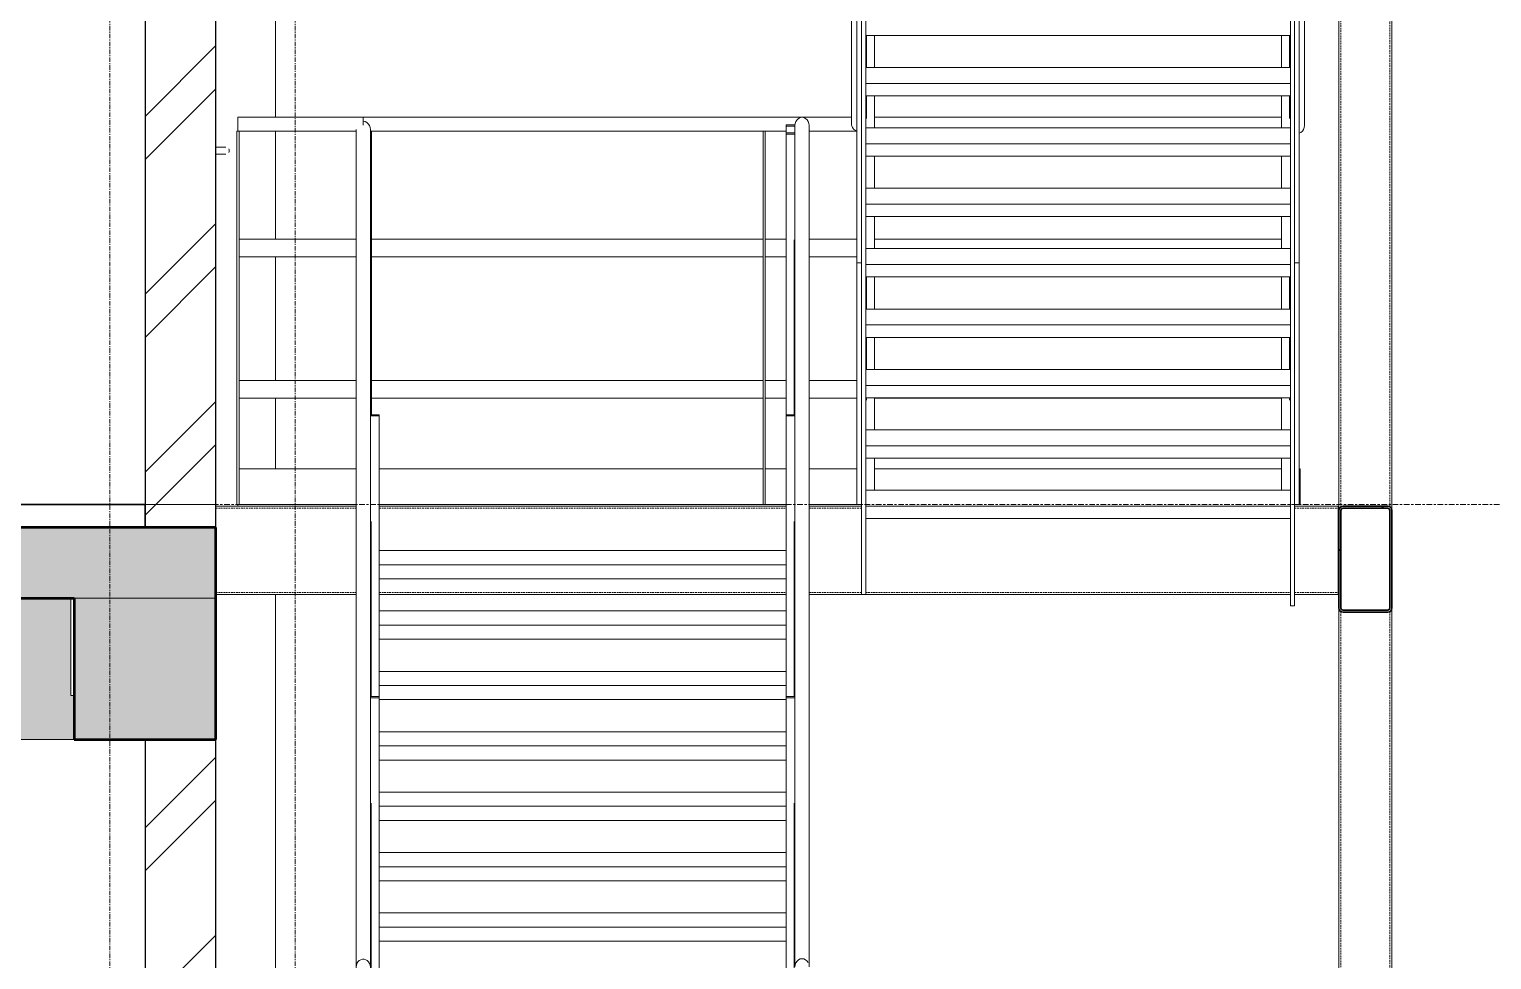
# Model space of a CAD drawing. Header units: millimetres. Extents: x -29259 to 87313, y -139821 to 46728.
# Drawn here: x 10380 to 14513, y -76959 to -74328 of the extents above; entities that cross this region are included whole.
import ezdxf

# ---------------------------------------------------------------- set-up
doc = ezdxf.new("R2010")
doc.units = ezdxf.units.MM
for name, pattern in [('Centre', [31.75, 6.35, -4.7625, 15.875, -4.7625]), ('Grid Line', [22.225, 12.7, -3.175, 3.175, -3.175]), ('Hidden', [7.14375, 4.7625, -2.38125])]:
    doc.linetypes.add(name, pattern=pattern)
for name, color, linetype, lineweight in [('A-DOOR', 31, 'Continuous', 9), ('A-FLOR', 192, 'Continuous', 9), ('A-FLOR-HRAL', 11, 'Continuous', 9), ('A-FLOR-LEVL', 51, 'Continuous', 9), ('A-FLOR-PATT', 8, 'Continuous', 18), ('A-WALL', 113, 'Continuous', 18), ('A-WALL-PATT', 111, 'Continuous', 18), ('P-PIPE', 3, 'Continuous', 9), ('S-BEAM', 12, 'Continuous', 9), ('S-COLS', 52, 'Continuous', 18), ('S-FSTN', 2, 'Continuous', 9), ('S-GRID', 8, 'Continuous', 9), ('S-STRS', 31, 'Continuous', 9), ('SF-BREAK THROUGH_dwg', 8, 'Continuous', 9)]:
    doc.layers.add(name, color=color, linetype=linetype, lineweight=lineweight)
pattern_1 = [(45, (8690.73, 6935), (-251.447, 251.447), []), (45, (8690.73, 7316), (-251.447, 251.447), [])]
pattern_2 = [(45, (5297.82, -76966.47), (-251.447, 251.447), []), (45, (5297.82, -76585.47), (-251.447, 251.447), [])]

# ---------------------------------------------------------------- blocks, each defined once
blk = doc.blocks.new('Family - 1214614-SECTION AA')
at = {"layer": 'S-FSTN', "color": 250}
for q in [(13890, 7965), (13900, 7690)]:
    blk.add_line((13890, 7690), q, dxfattribs=at)
blk = doc.blocks.new('Family - 1214622-SECTION AA')
at = {"layer": 'S-FSTN', "color": 250}
for q in [(13890, 7965), (13900, 7690)]:
    blk.add_line((13890, 7690), q, dxfattribs=at)
blk = doc.blocks.new('Roaster Building_ST_RVT2022_detached_rvt-1-SECTION AA')
at = {"layer": 'A-FLOR-PATT', "lineweight": 9}
h = blk.add_hatch(color=254, dxfattribs=at)
h.paths.add_polyline_path([(9504.9, 7965), (9931.6, 7965), (9931.6, 8165), (5800, 8165), (5800, 7965), (9318.5, 7965)])
h.paths.add_polyline_path([(14300, 7965), (14300, 8165), (13109.7, 8165), (13109.7, 7965), (14257.6, 7965)])
h.paths.add_polyline_path([(12290.3, 7965), (12290.3, 8165), (10886.4, 8165), (10886.4, 7965), (12207.4, 7965)])
at = {"layer": 'S-BEAM', "lineweight": 5}
blk.add_hatch(color=256, dxfattribs=at).paths.add_polyline_path([(14164.5, 7565), (14300, 7565), (14300, 7965), (13900, 7965), (13900, 7565), (13978.1, 7565)])
at = {"layer": 'A-FLOR', "color": 90, "lineweight": 35}
for p, q in [((14300, 8165), (13109.7, 8165)), ((14300, 7965), (14300, 8165)), ((13109.7, 7965), (13900, 7965))]:
    blk.add_line(p, q, dxfattribs=at)
at = {"layer": 'A-FLOR', "color": 250}
blk.add_line((13900, 7965), (14300, 7965), dxfattribs=at)
at = {"layer": 'S-BEAM', "color": 90, "lineweight": 35}
for p, q in [((13900, 7965), (13900, 7565)), ((14300, 7565), (14300, 7965)), ((13900, 7565), (14300, 7565))]:
    blk.add_line(p, q, dxfattribs=at)
at = {"layer": 'S-BEAM', "color": 250}
for p, q in [((14300, 7965), (13900, 7965)), ((6200, 7565), (13900, 7565))]:
    blk.add_line(p, q, dxfattribs=at)
at = {"layer": 'S-FSTN', "color": 250, "lineweight": 9}
for name in ['Family - 1214614-SECTION AA', 'Family - 1214622-SECTION AA']:
    blk.add_blockref(name, (0, 0), dxfattribs=at)
blk = doc.blocks.new('RHS-Rectangular Hollow Section-Column - 300x150x6RHS-1532597-SECTION AA')
at = {"layer": 'S-COLS', "color": 250, "linetype": 'Hidden', "lineweight": 9}
for p, q in [((17479.6, 8222.5), (17479.6, 12707.5)), ((17617.6, 12707.5), (17617.6, 8222.5)), ((17479.6, 3442.5), (17479.6, 7927.5)), ((17617.6, 7927.5), (17617.6, 3442.5))]:
    blk.add_line(p, q, dxfattribs=at)
blk = doc.blocks.new('RHS-Rectangular Hollow Section-Column - 804093-SECTION AA')
at = {"layer": 'S-COLS', "color": 250, "lineweight": 9}
for p, q in [((17473.6, 12717), (17473.6, 8213)), ((17623.6, 8213), (17623.6, 12717)), ((17473.6, 7937), (17473.6, 3445)), ((17623.6, 3433), (17623.6, 7937))]:
    blk.add_line(p, q, dxfattribs=at)
blk = doc.blocks.new('RHS-Rectangular Hollow Section - 250x150x6RHS-1527158-SECTION AA')
at = {"layer": 'S-BEAM', "color": 250}
for p, q in [((17473.6, 8225), (17472, 8225)), ((17472, 7975), (17473.6, 7975))]:
    blk.add_line(p, q, dxfattribs=at)
at = {"layer": 'S-BEAM', "color": 250, "linetype": 'Hidden'}
for p, q in [((17472, 8219), (17473.6, 8219)), ((17472, 7981), (17473.6, 7981))]:
    blk.add_line(p, q, dxfattribs=at)
blk = doc.blocks.new('RHS-Rectangular Hollow Section - 300x150x6RHS-V28-SECTION AA')
at = {"layer": 'S-BEAM'}
h = blk.add_hatch(dxfattribs=at)
h.set_pattern_fill('FP_1', color=256, style=0, pattern_type=2)
h.set_pattern_definition(pattern_1)
h.paths.add_polyline_path([(17485.6, 7925), (17611.6, 7925), (17620.1, 7928.5), (17623.6, 7937), (17623.6, 8213), (17620.1, 8221.5), (17611.6, 8225), (17485.6, 8225), (17477.1, 8221.5), (17473.6, 8213), (17473.6, 7937), (17477.1, 7928.5)])
h.paths.add_polyline_path([(17519.3, 7931), (17485.6, 7931), (17481.4, 7932.8), (17479.6, 7937), (17479.6, 8213), (17481.4, 8217.2), (17485.6, 8219), (17611.6, 8219), (17615.8, 8217.2), (17617.6, 8213), (17617.6, 7937), (17615.8, 7932.8), (17611.6, 7931)])
at = {"layer": 'S-BEAM', "color": 90, "lineweight": 35}
for p, q in [((17611.6, 8225), (17485.6, 8225)), ((17473.6, 8213), (17473.6, 7937)), ((17479.6, 7937), (17479.6, 8213)), ((17485.6, 8219), (17611.6, 8219)), ((17617.6, 8213), (17617.6, 7937)), ((17623.6, 7937), (17623.6, 8213)), ((17611.6, 7931), (17485.6, 7931)), ((17485.6, 7925), (17611.6, 7925))]:
    blk.add_line(p, q, dxfattribs=at)
for centre, radius, start, end in [((17485.6, 8213), 12, 90, 180), ((17611.6, 8213), 12, 0, 90), ((17485.6, 8213), 6, 90, 180), ((17611.6, 8213), 6, 0, 90), ((17485.6, 7937), 12, 180, 270), ((17485.6, 7937), 6, 180, 270), ((17611.6, 7937), 12, 270, 0), ((17611.6, 7937), 6, 270, 0)]:
    blk.add_arc(centre, radius, start, end, dxfattribs=at)
blk = doc.blocks.new('RHS-Rectangular Hollow Section - 250x150x6RHS-1532451-SECTION AA')
at = {"layer": 'S-BEAM', "color": 250}
for p, q in [((14696.6, 8225), (14300, 8225)), ((15911.6, 8225), (14761.6, 8225)), ((16124.6, 8225), (15976.6, 8225)), ((17472, 8225), (17348.6, 8225)), ((17472, 8225), (17472, 8213)), ((17472, 8213), (17472, 7987)), ((17472, 7987), (17472, 7975)), ((14300, 7975), (14696.6, 7975)), ((14761.6, 7975), (15911.6, 7975)), ((15976.6, 7975), (16124.6, 7975)), ((16136.6, 7975), (17336.6, 7975)), ((17348.6, 7975), (17472, 7975))]:
    blk.add_line(p, q, dxfattribs=at)
at = {"layer": 'S-BEAM', "color": 250, "linetype": 'Hidden'}
for p, q in [((14300, 8219), (14696.6, 8219)), ((14761.6, 8219), (15911.6, 8219)), ((15976.6, 8219), (16124.6, 8219)), ((17348.6, 8219), (17472, 8219)), ((14300, 7981), (14696.6, 7981)), ((14761.6, 7981), (15911.6, 7981)), ((15976.6, 7981), (16124.6, 7981)), ((16136.6, 7981), (17336.6, 7981)), ((17348.6, 7981), (17472, 7981))]:
    blk.add_line(p, q, dxfattribs=at)
blk = doc.blocks.new('Railing - MS FLAT 50x5mm-V42-SECTION AA')
at = {"layer": 'A-FLOR-HRAL', "color": 253}
for p, q in [((15911.6, 9279.9), (15936.6, 9279.9)), ((15911.6, 9276.5), (15911.6, 9279.9)), ((15911.6, 9276.5), (15911.6, 8483.3)), ((15936.6, 9276.5), (15911.6, 9276.5))]:
    blk.add_line(p, q, dxfattribs=at)
blk = doc.blocks.new('Railing - MS FLAT 50x5mm-1534098-SECTION AA')
at = {"layer": 'A-FLOR-HRAL', "color": 253}
for p, q in [((15911.6, 9302.7), (15936.8, 9302.7)), ((15911.6, 9299.3), (15911.6, 9302.7)), ((15911.6, 9299.3), (15911.6, 9279.9)), ((15936.6, 9299.3), (15911.6, 9299.3))]:
    blk.add_line(p, q, dxfattribs=at)
blk = doc.blocks.new('Railing - MS FLAT 50x5mm-V43-SECTION AA')
at = {"layer": 'A-FLOR-HRAL', "color": 253}
for p, q in [((16111.6, 8230), (16111.6, 8912.9)), ((16161.6, 8782.1), (16161.6, 8872.9)), ((16161.6, 8611.4), (16161.6, 8702.1)), ((16161.6, 8440.7), (16161.6, 8531.4)), ((16161.6, 8270), (16161.6, 8360.7)), ((16111.6, 8230), (16124.6, 8230))]:
    blk.add_line(p, q, dxfattribs=at)
blk = doc.blocks.new('Railing - MS FLAT 50x5mm-V45-SECTION AA')
at = {"layer": 'A-FLOR-HRAL', "color": 253}
for p, q in [((15911.6, 7686.6), (15936.6, 7686.6)), ((15911.6, 7683.2), (15911.6, 7686.6)), ((15911.6, 7683.2), (15911.6, 6522.9)), ((15936.6, 7683.2), (15911.6, 7683.2)), ((15961.6, 6522.9), (15961.6, 6895.1)), ((15948.6, 6522.9), (15961.6, 6522.9))]:
    blk.add_line(p, q, dxfattribs=at)
blk = doc.blocks.new('Railing - MS FLAT 50x5mm-V46-SECTION AA')
at = {"layer": 'A-FLOR-HRAL', "color": 253}
for p, q in [((15911.6, 8483.3), (15936.6, 8483.3)), ((15911.6, 8479.9), (15911.6, 8483.3)), ((15911.6, 8479.9), (15911.6, 7686.6)), ((15936.6, 8479.9), (15911.6, 8479.9))]:
    blk.add_line(p, q, dxfattribs=at)
blk = doc.blocks.new('Railing - MS FLAT 50x5mm-V47-SECTION AA')
at = {"layer": 'A-FLOR-HRAL', "color": 253}
for p, q in [((16111.6, 8912.9), (16111.6, 9766.4)), ((16161.6, 9635.7), (16161.6, 9726.4)), ((16161.6, 9465), (16161.6, 9555.7)), ((16161.6, 9294.5), (16161.6, 9385)), ((16161.6, 9123.6), (16161.6, 9214.3)), ((16161.6, 8952.9), (16161.6, 9043.6)), ((16111.6, 8912.9), (16124.6, 8912.9))]:
    blk.add_line(p, q, dxfattribs=at)
blk = doc.blocks.new('Railing - Railing-1525472-SECTION AA')
at = {"layer": 'A-FLOR-HRAL', "color": 253}
for p, q in [((16096.6, 11664.1), (16096.6, 9305)), ((16139.1, 9555.7), (16139.1, 9465)), ((16139.1, 9385), (16139.1, 9320.8)), ((15936.6, 9301.2), (15936.6, 6922.6)), ((16096.6, 9325), (15956.6, 9325)), ((15956.6, 9324.3), (15956.6, 9325)), ((15976.6, 6922.6), (15976.6, 9301.2)), ((15976.6, 9285), (16111.6, 9285)), ((15934.1, 8978.3), (15934.1, 8483.3)), ((15976.5, 8980), (16111.6, 8980)), ((16111.6, 8930), (15976.5, 8930)), ((16139.1, 8872.9), (16139.1, 8782.1)), ((16139.1, 8702.1), (16139.1, 8611.4)), ((15976.4, 8580), (16111.6, 8580)), ((16111.6, 8530), (15976.4, 8530)), ((16139.1, 8531.4), (16139.1, 8524.2)), ((15934.1, 8181.6), (15934.1, 7686.6)), ((15934.1, 7385), (15934.1, 6895))]:
    blk.add_line(p, q, dxfattribs=at)
at = {"layer": 'A-FLOR-HRAL', "color": 253, "flags": 128}
for points in [[(15936.6, 9301.2), (15937.3, 9307.2), (15939.3, 9312.7), (15942.5, 9317.5), (15946.6, 9321.2), (15951.4, 9323.5), (15956.6, 9324.2), (15961.8, 9323.5), (15966.6, 9321.2), (15970.7, 9317.5), (15973.9, 9312.7), (15975.9, 9307.2), (15976.6, 9301.2)], [(15973.5, 6934.9), (15970.7, 6938.9), (15966.6, 6942.5), (15961.8, 6944.8), (15956.6, 6945.6), (15951.4, 6944.8), (15946.6, 6942.5), (15942.5, 6938.9), (15939.3, 6934.1), (15937.3, 6928.6), (15936.6, 6922.6)]]:
    blk.add_lwpolyline(points, dxfattribs=at)
at = {"layer": 'A-FLOR-HRAL', "color": 253}
blk.add_open_spline([(16111.4, 9285.7), (16109.7, 9286.1), (16106.5, 9287.5), (16102.3, 9290.7), (16099.1, 9294.9), (16097.1, 9299.8), (16096.6, 9303.3), (16096.6, 9305)], degree=3, dxfattribs=at)
for name in ['Railing - MS FLAT 50x5mm-V47-SECTION AA', 'Railing - MS FLAT 50x5mm-1534098-SECTION AA', 'Railing - MS FLAT 50x5mm-V42-SECTION AA', 'Railing - MS FLAT 50x5mm-V43-SECTION AA', 'Railing - MS FLAT 50x5mm-V46-SECTION AA', 'Railing - MS FLAT 50x5mm-V45-SECTION AA']:
    blk.add_blockref(name, (0, 0))
blk = doc.blocks.new('Top Rail Type - Top Rail_Internal_-1525505-SECTION AA')
at = {"layer": 'A-FLOR-HRAL', "color": 253}
for p, q in [((16096.6, 11664.1), (16096.6, 9305)), ((15936.6, 9301.2), (15936.6, 6922.6)), ((16096.6, 9325), (15956.6, 9325)), ((15956.6, 9324.3), (15956.6, 9325)), ((15976.6, 6922.6), (15976.6, 9301.2)), ((15976.6, 9285), (16111.6, 9285))]:
    blk.add_line(p, q, dxfattribs=at)
at = {"layer": 'A-FLOR-HRAL', "color": 253, "flags": 128}
for points in [[(15936.6, 9301.2), (15937.3, 9307.2), (15939.3, 9312.7), (15942.5, 9317.5), (15946.6, 9321.2), (15951.4, 9323.5), (15956.6, 9324.2), (15961.8, 9323.5), (15966.6, 9321.2), (15970.7, 9317.5), (15973.9, 9312.7), (15975.9, 9307.2), (15976.6, 9301.2)], [(15973.5, 6934.9), (15970.7, 6938.9), (15966.6, 6942.5), (15961.8, 6944.8), (15956.6, 6945.6), (15951.4, 6944.8), (15946.6, 6942.5), (15942.5, 6938.9), (15939.3, 6934.1), (15937.3, 6928.6), (15936.6, 6922.6)]]:
    blk.add_lwpolyline(points, dxfattribs=at)
at = {"layer": 'A-FLOR-HRAL', "color": 253}
blk.add_open_spline([(16111.4, 9285.7), (16109.7, 9286.1), (16106.5, 9287.5), (16102.3, 9290.7), (16099.1, 9294.9), (16097.1, 9299.8), (16096.6, 9303.3), (16096.6, 9305)], degree=3, dxfattribs=at)
blk = doc.blocks.new('Railing - MS FLAT 50x5mm-V36-SECTION AA')
at = {"layer": 'A-FLOR-HRAL', "color": 253}
for p, q in [((14347, 3450), (14347, 4505)), ((14353, 4505), (14347, 4505)), ((14353, 3450), (14353, 4505)), ((14347, 3450), (14353, 3450))]:
    blk.add_line(p, q, dxfattribs=at)
blk = doc.blocks.new('Railing - MS FLAT 50x5mm-V53-SECTION AA')
at = {"layer": 'A-FLOR-HRAL', "color": 253}
for p, q in [((14739.6, 9285), (14735.9, 9285)), ((14739.6, 8483.3), (14739.6, 9285))]:
    blk.add_line(p, q, dxfattribs=at)
blk = doc.blocks.new('Railing - MS FLAT 50x5mm-V54-SECTION AA')
at = {"layer": 'A-FLOR-HRAL', "color": 253}
for p, q in [((14736.4, 8483.3), (14761.6, 8483.3)), ((14761.6, 8479.9), (14736.4, 8479.9)), ((14761.6, 8483.3), (14761.6, 8479.9)), ((14761.6, 7686.6), (14761.6, 8479.9))]:
    blk.add_line(p, q, dxfattribs=at)
blk = doc.blocks.new('Railing - MS FLAT 50x5mm-1534111-SECTION AA')
at = {"layer": 'A-FLOR-HRAL', "color": 253}
for p, q in [((14736.6, 12466.6), (14761.6, 12466.6)), ((14761.6, 12463.2), (14736.6, 12463.2)), ((14761.6, 12466.6), (14761.6, 12463.2)), ((14761.6, 11302.9), (14761.6, 12463.2)), ((14711.6, 11302.9), (14711.6, 11679.2)), ((14711.6, 11302.9), (14724.6, 11302.9))]:
    blk.add_line(p, q, dxfattribs=at)
blk = doc.blocks.new('Railing - Railing-1526545-SECTION AA')
at = {"layer": 'A-FLOR-HRAL'}
h = blk.add_hatch(dxfattribs=at)
h.set_pattern_fill('FP_1', color=256, style=0, pattern_type=2)
h.set_pattern_definition(pattern_1)
h.paths.add_polyline_path([(14714.2, 6898.5), (14719, 6898.5), (14723.7, 6899.8), (14728.3, 6902.7), (14731.6, 6906.1), (14734.3, 6910.6), (14736, 6915.8), (14736, 6926.8), (14734.3, 6932), (14731.6, 6936.6), (14728, 6940.2), (14723.6, 6942.9), (14719, 6944.2), (14714.2, 6944.2), (14709.5, 6942.8), (14705.2, 6940.2), (14701.6, 6936.6), (14698.9, 6932), (14697.2, 6926.8), (14697.2, 6915.8), (14698.9, 6910.6), (14704.9, 6902.7), (14705.2, 6902.4), (14709.5, 6899.8)])
at = {"layer": 'A-FLOR-HRAL', "color": 253}
for p, q in [((14716.6, 9325), (14362.5, 9325)), ((14362.5, 9305), (14362.5, 9325)), ((14362.5, 9285), (14362.5, 9305)), ((14716.6, 9325), (14716.6, 9305)), ((14716.6, 9305), (14716.6, 9301.7)), ((14362.5, 9285), (14696.9, 9285)), ((14696.6, 9289.9), (14696.6, 6921.3)), ((14736.6, 6921.3), (14736.6, 9289.9)), ((14365.5, 8980), (14696.7, 8980)), ((14696.7, 8930), (14365.5, 8930)), ((14739.1, 8483.3), (14739.1, 8965.8)), ((14365.5, 8580), (14696.8, 8580)), ((14696.8, 8530), (14365.5, 8530)), ((14739.1, 7686.6), (14739.1, 8181.6)), ((14739.1, 6600.1), (14739.1, 7385)), ((14734.1, 6910.3), (14734.1, 6600.1)), ((14734.1, 6542.5), (14734.1, 6200.1)), ((14739.1, 6200.1), (14739.1, 6542.5))]:
    blk.add_line(p, q, dxfattribs=at)
at = {"layer": 'A-FLOR-HRAL', "color": 133, "lineweight": 18}
for p, q in [((14739.1, 6600.1), (14734.1, 6600.1)), ((14734.1, 6600.1), (14734.1, 6542.5)), ((14739.1, 6542.5), (14739.1, 6600.1)), ((14734.1, 6542.5), (14739.1, 6542.5)), ((14739.1, 6200.1), (14734.1, 6200.1)), ((14734.1, 6200.1), (14734.1, 6142.5)), ((14739.1, 6142.5), (14739.1, 6200.1)), ((14734.1, 6142.5), (14739.1, 6142.5))]:
    blk.add_line(p, q, dxfattribs=at)
at = {"layer": 'A-FLOR-HRAL', "color": 253, "flags": 128}
blk.add_lwpolyline([(14716.6, 9312.9), (14721.8, 9312.1), (14726.6, 9309.8), (14730.7, 9306.1), (14733.9, 9301.4), (14735.9, 9295.8), (14736.6, 9289.9)], dxfattribs=at)
at = {"layer": 'A-FLOR-HRAL', "color": 133, "lineweight": 18, "flags": 128}
for points in [[(14736.6, 6921.3), (14736, 6926.8), (14734.3, 6932), (14731.6, 6936.6), (14728, 6940.2), (14723.7, 6942.8), (14719, 6944.2), (14714.2, 6944.2), (14709.5, 6942.8), (14705.2, 6940.2), (14701.6, 6936.6), (14698.9, 6932), (14697.2, 6926.8), (14696.6, 6921.3)], [(14696.6, 6921.3), (14697.2, 6915.8), (14698.9, 6910.6), (14701.6, 6906.1), (14705.2, 6902.4), (14709.5, 6899.8), (14714.2, 6898.5), (14719, 6898.5), (14723.7, 6899.8), (14728, 6902.4), (14731.6, 6906.1), (14734.3, 6910.6), (14736, 6915.8), (14736.6, 6921.3)]]:
    blk.add_lwpolyline(points, dxfattribs=at)
for name, p in [('Railing - MS FLAT 50x5mm-V36-SECTION AA', (12.5, 4780)), ('Railing - MS FLAT 50x5mm-V53-SECTION AA', (0, 0)), ('Railing - MS FLAT 50x5mm-V54-SECTION AA', (0, 0)), ('Railing - MS FLAT 50x5mm-1534111-SECTION AA', (0, -4780))]:
    blk.add_blockref(name, p)
blk = doc.blocks.new('Top Rail Type - Top Rail_Internal_-1526549-SECTION AA')
at = {"layer": 'A-FLOR-HRAL', "color": 253}
for p, q in [((14716.6, 9325), (14362.5, 9325)), ((14362.5, 9305), (14362.5, 9325)), ((14362.5, 9285), (14362.5, 9305)), ((14716.6, 9325), (14716.6, 9305)), ((14716.6, 9305), (14716.6, 9301.7)), ((14362.5, 9285), (14696.9, 9285)), ((14696.6, 9289.9), (14696.6, 6921.3)), ((14736.6, 6921.3), (14736.6, 9289.9))]:
    blk.add_line(p, q, dxfattribs=at)
at = {"layer": 'A-FLOR-HRAL', "color": 253, "flags": 128}
for points in [[(14716.6, 9312.9), (14721.8, 9312.1), (14726.6, 9309.8), (14730.7, 9306.1), (14733.9, 9301.4), (14735.9, 9295.8), (14736.6, 9289.9)], [(14736.6, 6921.3), (14736, 6926.8), (14734.3, 6932), (14731.6, 6936.6), (14728, 6940.2), (14723.7, 6942.8), (14719, 6944.2), (14714.2, 6944.2), (14709.5, 6942.8), (14705.2, 6940.2), (14701.6, 6936.6), (14698.9, 6932), (14697.2, 6926.8), (14696.6, 6921.3)], [(14696.6, 6921.3), (14697.2, 6915.8), (14698.9, 6910.6), (14701.6, 6906.1), (14705.2, 6902.4), (14709.5, 6899.8), (14714.2, 6898.5), (14719, 6898.5), (14723.7, 6899.8), (14728, 6902.4), (14731.6, 6906.1), (14734.3, 6910.6), (14736, 6915.8), (14736.6, 6921.3)]]:
    blk.add_lwpolyline(points, dxfattribs=at)
blk = doc.blocks.new('Railing - MS FLAT 50x5mm-V55-SECTION AA')
at = {"layer": 'A-FLOR-HRAL', "color": 253}
for p, q in [((17361.6, 8230), (17361.6, 8912.9)), ((17311.6, 8872.9), (17311.6, 8782.1)), ((17311.6, 8702.1), (17311.6, 8611.4)), ((17311.6, 8531.4), (17311.6, 8440.7)), ((17311.6, 8360.7), (17311.6, 8270)), ((17348.6, 8230), (17361.6, 8230))]:
    blk.add_line(p, q, dxfattribs=at)
blk = doc.blocks.new('Railing - MS FLAT 50x5mm-V56-SECTION AA')
at = {"layer": 'A-FLOR-HRAL', "color": 253}
for p, q in [((17311.6, 10873.3), (17311.6, 10449.3)), ((17333, 10873.3), (17311.6, 10873.3)), ((17361.6, 10873.3), (17339.1, 10873.3)), ((17361.6, 9766.4), (17361.6, 10873.3)), ((17311.6, 10409.3), (17311.6, 10318.6)), ((17311.6, 10238.6), (17311.6, 10147.9)), ((17311.6, 10067.9), (17311.6, 9977.1)), ((17311.6, 9897.1), (17311.6, 9806.4)), ((17348.6, 9766.4), (17361.6, 9766.4))]:
    blk.add_line(p, q, dxfattribs=at)
blk = doc.blocks.new('Railing - MS FLAT 50x5mm-V57-SECTION AA')
at = {"layer": 'A-FLOR-HRAL', "color": 253}
for p, q in [((17361.6, 8912.9), (17361.6, 9766.4)), ((17311.6, 9726.4), (17311.6, 9635.7)), ((17311.6, 9555.7), (17311.6, 9465)), ((17311.6, 9385), (17311.6, 9294.3)), ((17311.6, 9214.3), (17311.6, 9123.6)), ((17311.6, 9043.6), (17311.6, 8952.9)), ((17348.6, 8912.9), (17361.6, 8912.9))]:
    blk.add_line(p, q, dxfattribs=at)
blk = doc.blocks.new('Railing - Railing-1534666-SECTION AA')
at = {"layer": 'A-FLOR-HRAL'}
h = blk.add_hatch(dxfattribs=at)
h.set_pattern_fill('FP_1', color=256, style=0, pattern_type=2)
h.set_pattern_definition(pattern_1)
h.paths.add_polyline_path([(17339.1, 10885.3), (17339.1, 10942.9), (17334.1, 10942.9), (17334.1, 10885.3)])
at = {"layer": 'A-FLOR-HRAL', "color": 253}
for p, q in [((17336.6, 11664.1), (17336.6, 11342.9)), ((17376.6, 9301.2), (17376.6, 11664.1)), ((17334.1, 10942.9), (17334.1, 11285.3)), ((17339.1, 10942.9), (17339.1, 11285.3)), ((17334.1, 10449.3), (17334.1, 10885.3)), ((17339.1, 10593.2), (17339.1, 10885.3)), ((17334.1, 10318.6), (17334.1, 10409.3)), ((17334.1, 10147.9), (17334.1, 10238.6)), ((17334.1, 9635.7), (17334.1, 9726.4)), ((17334.1, 9465), (17334.1, 9555.7)), ((17334.1, 9320.8), (17334.1, 9385)), ((17334.1, 8782.1), (17334.1, 8872.9)), ((17334.1, 8611.4), (17334.1, 8702.1)), ((17334.1, 8524.2), (17334.1, 8531.4))]:
    blk.add_line(p, q, dxfattribs=at)
at = {"layer": 'A-FLOR-HRAL', "color": 133, "lineweight": 18}
for p, q in [((17339.1, 11342.9), (17334.1, 11342.9)), ((17334.1, 11342.9), (17334.1, 11285.3)), ((17339.1, 11285.3), (17339.1, 11342.9)), ((17334.1, 11285.3), (17339.1, 11285.3)), ((17339.1, 10942.9), (17334.1, 10942.9)), ((17334.1, 10942.9), (17334.1, 10885.3)), ((17339.1, 10885.3), (17339.1, 10942.9)), ((17334.1, 10885.3), (17339.1, 10885.3))]:
    blk.add_line(p, q, dxfattribs=at)
at = {"layer": 'A-FLOR-HRAL', "color": 133, "lineweight": 18, "flags": 128}
for points in [[(17376.6, 11664.1), (17376, 11669.6), (17374.3, 11674.8), (17371.6, 11679.3), (17368, 11683), (17363.7, 11685.6), (17359, 11686.9), (17354.2, 11686.9), (17349.5, 11685.6), (17345.2, 11683), (17341.6, 11679.3), (17338.9, 11674.8), (17337.2, 11669.6), (17336.6, 11664.1)], [(17336.6, 11664.1), (17337.2, 11658.6), (17338.9, 11653.4), (17341.6, 11648.8), (17345.2, 11645.2), (17349.5, 11642.6), (17354.2, 11641.2), (17359, 11641.2), (17363.7, 11642.6), (17368, 11645.2), (17371.6, 11648.8), (17374.3, 11653.4), (17376, 11658.6), (17376.6, 11664.1)]]:
    blk.add_lwpolyline(points, dxfattribs=at)
at = {"layer": 'A-FLOR-HRAL', "color": 253, "flags": 128}
blk.add_lwpolyline([(17376.6, 9301.2), (17375.9, 9295.3), (17373.9, 9289.7), (17370.7, 9285), (17366.6, 9281.3), (17361.8, 9279)], dxfattribs=at)
for name in ['Railing - MS FLAT 50x5mm-V56-SECTION AA', 'Railing - MS FLAT 50x5mm-V57-SECTION AA', 'Railing - MS FLAT 50x5mm-V55-SECTION AA']:
    blk.add_blockref(name, (0, 0))
blk = doc.blocks.new('Top Rail Type - Top Rail_Internal_-1534670-SECTION AA')
at = {"layer": 'A-FLOR-HRAL', "color": 253}
for p, q in [((17336.6, 11664.1), (17336.6, 11342.9)), ((17376.6, 9301.2), (17376.6, 11664.1))]:
    blk.add_line(p, q, dxfattribs=at)
at = {"layer": 'A-FLOR-HRAL', "color": 253, "flags": 128}
for points in [[(17376.6, 11664.1), (17376, 11669.6), (17374.3, 11674.8), (17371.6, 11679.3), (17368, 11683), (17363.7, 11685.6), (17359, 11686.9), (17354.2, 11686.9), (17349.5, 11685.6), (17345.2, 11683), (17341.6, 11679.3), (17338.9, 11674.8), (17337.2, 11669.6), (17336.6, 11664.1)], [(17336.6, 11664.1), (17337.2, 11658.6), (17338.9, 11653.4), (17341.6, 11648.8), (17345.2, 11645.2), (17349.5, 11642.6), (17354.2, 11641.2), (17359, 11641.2), (17363.7, 11642.6), (17368, 11645.2), (17371.6, 11648.8), (17374.3, 11653.4), (17376, 11658.6), (17376.6, 11664.1)], [(17376.6, 9301.2), (17375.9, 9295.3), (17373.9, 9289.7), (17370.7, 9285), (17366.6, 9281.3), (17361.8, 9279)]]:
    blk.add_lwpolyline(points, dxfattribs=at)
blk = doc.blocks.new('Railing - MS FLAT 50x5mm-V31-SECTION AA')
at = {"layer": 'A-FLOR-HRAL', "color": 253}
for p, q in [((15939.6, 2705), (15933.6, 2705)), ((15933.6, 1650), (15933.6, 2705)), ((15939.6, 2705), (15939.6, 1650))]:
    blk.add_line(p, q, dxfattribs=at)
blk = doc.blocks.new('Railing - MS FLAT 50x5mm-V58-SECTION AA')
at = {"layer": 'A-FLOR-HRAL', "color": 253}
for p, q in [((17361.6, 8230), (17361.6, 8912.9)), ((17311.6, 8872.9), (17311.6, 8782.1)), ((17311.6, 8702.1), (17311.6, 8611.4)), ((17311.6, 8531.4), (17311.6, 8440.7)), ((17311.6, 8360.7), (17311.6, 8270)), ((17348.6, 8230), (17361.6, 8230))]:
    blk.add_line(p, q, dxfattribs=at)
blk = doc.blocks.new('Railing - Railing-1535008-SECTION AA')
at = {"layer": 'A-FLOR-HRAL', "color": 253}
for p, q in [((14739.6, 8980), (15846.5, 8980)), ((15852.5, 8980), (15911.6, 8980)), ((16161.6, 8980), (17311.6, 8980)), ((14739.6, 8930), (15846.5, 8930)), ((15852.5, 8930), (15911.6, 8930)), ((14739.6, 8580), (15846.5, 8580)), ((15852.5, 8580), (15911.6, 8580)), ((14739.6, 8530), (15846.5, 8530)), ((15852.5, 8530), (15911.6, 8530)), ((16161.6, 8530), (17311.6, 8530)), ((14365.5, 8330), (14696.6, 8330)), ((14761.6, 8330), (15846.5, 8330)), ((15852.5, 8330), (15911.6, 8330)), ((15976.6, 8330), (16111.6, 8330)), ((16161.6, 8330), (17311.6, 8330)), ((17364.1, 8330), (17361.6, 8330)), ((17364.1, 8230), (17364.1, 8330)), ((17361.6, 8230), (17364.1, 8230))]:
    blk.add_line(p, q, dxfattribs=at)
for name, p in [('Railing - MS FLAT 50x5mm-V31-SECTION AA', (-87.1, 6580)), ('Railing - MS FLAT 50x5mm-V58-SECTION AA', (0, 0))]:
    blk.add_blockref(name, p)
blk = doc.blocks.new('Top Rail Type - Top Rail_Internal_-1535012-SECTION AA')
at = {"layer": 'A-FLOR-HRAL', "color": 253}
for p, q in [((15956.6, 9325), (14716.6, 9325)), ((17311.6, 9325), (16161.6, 9325)), ((14739.6, 9285), (15846.5, 9285)), ((15852.5, 9285), (15911.6, 9285))]:
    blk.add_line(p, q, dxfattribs=at)
blk = doc.blocks.new('Roaster Building_ST_RVT2022 _SST__rvt-1-SECTION AA')
at = {"layer": 'A-FLOR-PATT', "lineweight": 9}
h = blk.add_hatch(color=254, dxfattribs=at)
h.paths.add_polyline_path([(5800, 7965), (9931.6, 7965), (9931.6, 8165), (5800, 8165), (5800, 8006.6)])
h.paths.add_polyline_path([(14300, 7965), (14300, 8165), (13109.7, 8165), (13109.7, 7965), (14257.6, 7965)])
h.paths.add_polyline_path([(12290.3, 7965), (12290.3, 8165), (10886.4, 8165), (10886.4, 7965), (12207.4, 7965)])
at = {"layer": 'S-BEAM', "lineweight": 5}
for color, points in [(50, [(6200, 7565), (13900, 7565), (13900, 7690), (13890, 7690), (13890, 7965), (13412.5, 7965), (13412.5, 7715), (13112.5, 7715), (13112.5, 7965), (12287.5, 7965), (12287.5, 7715), (11987.5, 7715), (11987.5, 7965), (11249, 7965), (11249, 7715), (10949, 7715), (10949, 7965), (9869, 7965), (9869, 7715), (9569, 7715), (9569, 7965), (6210, 7965), (6210, 7690), (6200, 7690)]), (9, [(14164.5, 7565), (14300, 7565), (14300, 7965), (13900, 7965), (13900, 7565), (13978.1, 7565)])]:
    blk.add_hatch(color=color, dxfattribs=at).paths.add_polyline_path(points)
at = {"layer": 'A-FLOR', "color": 255, "lineweight": 50}
for p, q in [((14300, 8165), (13109.7, 8165)), ((14300, 7965), (14300, 8165)), ((13109.7, 7965), (13900, 7965))]:
    blk.add_line(p, q, dxfattribs=at)
at = {"layer": 'A-FLOR', "color": 7, "lineweight": 18}
blk.add_line((13900, 7965), (14300, 7965), dxfattribs=at)
at = {"layer": 'S-BEAM', "color": 255, "lineweight": 50}
for p, q in [((13900, 7965), (13900, 7565)), ((14300, 7565), (14300, 7965)), ((13900, 7565), (14300, 7565))]:
    blk.add_line(p, q, dxfattribs=at)
at = {"layer": 'S-BEAM', "color": 7, "lineweight": 18}
for p, q in [((14300, 7965), (13900, 7965)), ((6200, 7565), (13900, 7565))]:
    blk.add_line(p, q, dxfattribs=at)
at = {"layer": 'S-STRS', "color": 253}
for p, q in [((16124.6, 10305.5), (16124.6, 7975)), ((16136.6, 10305.5), (16136.6, 7975)), ((17336.6, 10305.5), (17336.6, 7942.7)), ((17348.6, 10305.5), (17348.6, 7942.7)), ((17336.6, 9555.7), (16136.6, 9555.7)), ((16136.6, 9465), (17336.6, 9465)), ((17336.6, 9420), (16136.6, 9420)), ((17336.6, 9385), (16136.6, 9385)), ((16136.6, 9294.3), (17336.6, 9294.3)), ((17336.6, 9249.3), (16136.6, 9249.3)), ((17336.6, 9214.3), (16136.6, 9214.3)), ((16136.6, 9123.6), (17336.6, 9123.6)), ((17336.6, 9078.6), (16136.6, 9078.6)), ((17336.6, 9043.6), (16136.6, 9043.6)), ((16136.6, 8952.9), (17336.6, 8952.9)), ((17336.6, 8907.9), (16136.6, 8907.9)), ((17336.6, 8872.9), (16136.6, 8872.9)), ((16136.6, 8782.1), (17336.6, 8782.1)), ((17336.6, 8737.1), (16136.6, 8737.1)), ((17336.6, 8702.1), (16136.6, 8702.1)), ((16136.6, 8611.4), (17336.6, 8611.4)), ((17336.6, 8566.4), (16136.6, 8566.4)), ((17336.6, 8531.4), (16136.6, 8531.4)), ((16136.6, 8440.7), (17336.6, 8440.7)), ((17336.6, 8395.7), (16136.6, 8395.7)), ((17336.6, 8360.7), (16136.6, 8360.7)), ((16136.6, 8270), (17336.6, 8270)), ((14362.5, 8230), (14362.5, 8225)), ((14696.6, 8225), (14362.5, 8225)), ((14365.5, 8230), (14696.6, 8230)), ((14761.6, 8230), (15911.6, 8230)), ((15911.6, 8225), (14761.6, 8225)), ((15976.6, 8230), (16111.6, 8230)), ((17336.6, 8225), (16136.6, 8225)), ((17336.6, 8190), (16136.6, 8190)), ((14761.6, 8099.3), (15911.6, 8099.3)), ((14761.6, 8059.3), (15911.6, 8059.3)), ((14761.6, 8019.3), (15911.6, 8019.3)), ((16124.6, 7975), (16136.6, 7975)), ((16136.6, 7975), (16124.6, 7975)), ((17348.6, 7942.7), (17336.6, 7942.7)), ((14761.6, 7928.6), (15911.6, 7928.6)), ((14761.6, 7888.6), (15911.6, 7888.6)), ((14761.6, 7848.6), (15911.6, 7848.6)), ((14761.6, 7757.9), (15911.6, 7757.9)), ((14761.6, 7717.9), (15911.6, 7717.9)), ((14761.6, 7677.9), (15911.6, 7677.9)), ((14761.6, 7587.1), (15911.6, 7587.1)), ((14761.6, 7547.1), (15911.6, 7547.1)), ((14761.6, 7507.1), (15911.6, 7507.1)), ((14761.6, 7416.4), (15911.6, 7416.4)), ((14761.6, 7376.4), (15911.6, 7376.4)), ((14761.6, 7336.4), (15911.6, 7336.4)), ((14761.6, 7245.7), (15911.6, 7245.7)), ((14761.6, 7205.7), (15911.6, 7205.7)), ((14761.6, 7165.7), (15911.6, 7165.7)), ((14761.6, 7075), (15911.6, 7075)), ((14761.6, 7035), (15911.6, 7035)), ((14761.6, 6995), (15911.6, 6995))]:
    blk.add_line(p, q, dxfattribs=at)
at = {"layer": 'A-FLOR-HRAL', "color": 250, "lineweight": 9}
for name in ['Railing - Railing-1525472-SECTION AA', 'Top Rail Type - Top Rail_Internal_-1525505-SECTION AA', 'Railing - Railing-1534666-SECTION AA', 'Top Rail Type - Top Rail_Internal_-1534670-SECTION AA', 'Railing - Railing-1526545-SECTION AA', 'Top Rail Type - Top Rail_Internal_-1526549-SECTION AA', 'Top Rail Type - Top Rail_Internal_-1535012-SECTION AA', 'Railing - Railing-1535008-SECTION AA']:
    blk.add_blockref(name, (0, 0), dxfattribs=at)
at = {"layer": 'S-BEAM', "color": 250, "lineweight": 9}
for name in ['RHS-Rectangular Hollow Section - 250x150x6RHS-1532451-SECTION AA', 'RHS-Rectangular Hollow Section - 250x150x6RHS-1527158-SECTION AA', 'RHS-Rectangular Hollow Section - 300x150x6RHS-V28-SECTION AA']:
    blk.add_blockref(name, (0, 0), dxfattribs=at)
at = {"layer": 'S-COLS', "color": 250, "lineweight": 9}
for name in ['RHS-Rectangular Hollow Section-Column - 804093-SECTION AA', 'RHS-Rectangular Hollow Section-Column - 300x150x6RHS-1532597-SECTION AA']:
    blk.add_blockref(name, (0, 0), dxfattribs=at)
at = {"layer": 'S-FSTN', "color": 250, "lineweight": 9}
for name in ['Family - 1214614-SECTION AA', 'Family - 1214622-SECTION AA']:
    blk.add_blockref(name, (0, 0), dxfattribs=at)
blk = doc.blocks.new('LTTS_AT_AR_Door-Passage-Single-Flush - 1200 x 2100mm_FSD 01-V1-SECTION AA')
at = {"layer": 'A-DOOR'}
for p, q in [((14313, 9240), (14300, 9240)), ((14300, 9220), (14313, 9220))]:
    blk.add_line(p, q, dxfattribs=at)
at = {"layer": 'A-DOOR', "flags": 128}
for points in [[(14328, 9240), (14328, 9240), (14328, 9240), (14327.9, 9240), (14327.8, 9240), (14327.7, 9240), (14327.6, 9240), (14327.4, 9240), (14327.2, 9240), (14327, 9240), (14326.8, 9240), (14326.6, 9240), (14326.3, 9240), (14326, 9240), (14325.7, 9240), (14325.4, 9240), (14325, 9240), (14324.7, 9240), (14324.3, 9240), (14323.9, 9240), (14323.5, 9240), (14323, 9240), (14322.6, 9240), (14322.1, 9240), (14321.6, 9240), (14321.1, 9240), (14320.6, 9240), (14320.1, 9240), (14319.5, 9240), (14319, 9240), (14318.4, 9240), (14317.9, 9240), (14317.3, 9240), (14316.7, 9240), (14316.1, 9240), (14315.5, 9240), (14315, 9240), (14314.4, 9240), (14313.8, 9240), (14313.2, 9240), (14313, 9240)], [(14313, 9220), (14313.6, 9220), (14314.2, 9220), (14314.8, 9220), (14315.4, 9220), (14316, 9220), (14316.6, 9220), (14317.1, 9220), (14317.7, 9220), (14318.3, 9220), (14318.8, 9220), (14319.4, 9220), (14319.9, 9220), (14320.5, 9220), (14321, 9220), (14321.5, 9220), (14322, 9220), (14322.4, 9220), (14322.9, 9220), (14323.3, 9220), (14323.8, 9220), (14324.2, 9220), (14324.6, 9220), (14324.9, 9220), (14325.3, 9220), (14325.6, 9220), (14325.9, 9220), (14326.2, 9220), (14326.5, 9220), (14326.8, 9220), (14327, 9220), (14327.2, 9220), (14327.4, 9220), (14327.5, 9220), (14327.7, 9220), (14327.8, 9220), (14327.9, 9220), (14327.9, 9220), (14328, 9220), (14328, 9220)]]:
    blk.add_lwpolyline(points, dxfattribs=at)
at = {"layer": 'A-DOOR'}
for start, end in [(90, 97.2275), (262.7725, 270), (0, 30), (330, 0)]:
    blk.add_arc((14328, 9230), 10, start, end, dxfattribs=at)
blk = doc.blocks.new('SF-BREAK THROUGH_dwg-777386-SECTION AA')
at = {"color": 30, "lineweight": 9}
for p, q in [((13698.8, 8230), (14298.7, 8230)), ((13898.8, 8230), (14298.7, 8230)), ((14298.7, 8230), (14058.8, 8230))]:
    blk.add_line(p, q, dxfattribs=at)
at = {"color": 30, "lineweight": 9, "flags": 128}
blk.add_lwpolyline([(14298.7, 8230), (13698.8, 8230), (6300, 8230)], dxfattribs=at)

msp = doc.modelspace()

# ---------------------------------------------------------------- hatches: boundary and pattern name
at = {"layer": 'A-WALL-PATT', "lineweight": 9}
h = msp.add_hatch(dxfattribs=at)
h.set_pattern_fill('FP_1', color=256, style=0, pattern_type=2)
h.set_pattern_definition(pattern_2)
h.paths.add_polyline_path([(10864.7, -75736.5), (10907.1, -75736.5), (10907.1, -73271.5), (10707.1, -73271.5), (10707.1, -75736.5), (10771.5, -75736.5)])
h.paths.add_polyline_path([(10707.1, -72871.5), (10907.1, -72871.5), (10907.1, -71766.5), (10707.1, -71766.5), (10707.1, -71939.3)])
h = msp.add_hatch(dxfattribs=at)
h.set_pattern_fill('FP_1', color=256, style=0, pattern_type=2)
h.set_pattern_definition(pattern_2)
h.paths.add_polyline_path([(10907.1, -80516.5), (10907.1, -78051.5), (10707.1, -78051.5), (10707.1, -80516.5), (10864.7, -80516.5)])
h.paths.add_polyline_path([(10907.1, -77651.5), (10907.1, -76336.5), (10707.1, -76336.5), (10707.1, -77651.5), (10771.5, -77651.5)])

# ---------------------------------------------------------------- linework, layer by layer
at = {"layer": 'A-FLOR', "lineweight": 35}
for p, q in [((10707.1, -75671.5), (10007.4, -75671.5)), ((10707.1, -75736.5), (10707.1, -75671.5)), ((10007.4, -75736.5), (10707.1, -75736.5))]:
    msp.add_line(p, q, dxfattribs=at)
at = {"layer": 'A-FLOR-LEVL', "linetype": 'Centre'}
msp.add_line((-6606.3, -75671.5), (18373.6, -75671.5), dxfattribs=at)
at = {"layer": 'A-WALL', "lineweight": 25}
for p, q in [((10707.1, -73271.5), (10707.1, -75736.5)), ((10907.1, -75736.5), (10907.1, -73271.5)), ((10707.1, -75736.5), (10907.1, -75736.5)), ((10907.1, -76336.5), (10707.1, -76336.5)), ((10707.1, -76336.5), (10707.1, -77651.5)), ((10907.1, -77651.5), (10907.1, -76336.5))]:
    msp.add_line(p, q, dxfattribs=at)
at = {"layer": 'P-PIPE'}
for p, q in [((11075.4, -74576.5), (11075.4, -71146.5)), ((11075.4, -74921.5), (11075.4, -74616.5)), ((11075.4, -75321.5), (11075.4, -74971.5)), ((11075.4, -75571.5), (11075.4, -75371.5)), ((11075.4, -79356.5), (11075.4, -75926.5))]:
    msp.add_line(p, q, dxfattribs=at)
at = {"layer": 'S-GRID', "linetype": 'Grid Line'}
for p, q in [((10607.1, -86911), (10607.1, -58142.7)), ((11131.7, -86911), (11131.7, -59412.7))]:
    msp.add_line(p, q, dxfattribs=at)

# ---------------------------------------------------------------- block references
at = {"lineweight": 5}
for name in ['Roaster Building_ST_RVT2022 _SST__rvt-1-SECTION AA', 'Roaster Building_ST_RVT2022_detached_rvt-1-SECTION AA']:
    msp.add_blockref(name, (-3392.9, -83901.5), dxfattribs=at)
at = {"layer": 'A-DOOR'}
msp.add_blockref('LTTS_AT_AR_Door-Passage-Single-Flush - 1200 x 2100mm_FSD 01-V1-SECTION AA', (-3392.9, -83901.5), dxfattribs=at)
at = {"layer": 'SF-BREAK THROUGH_dwg', "color": 30}
msp.add_blockref('SF-BREAK THROUGH_dwg-777386-SECTION AA', (-3392.9, -83901.5), dxfattribs=at)

doc.saveas('drawing.dxf')
